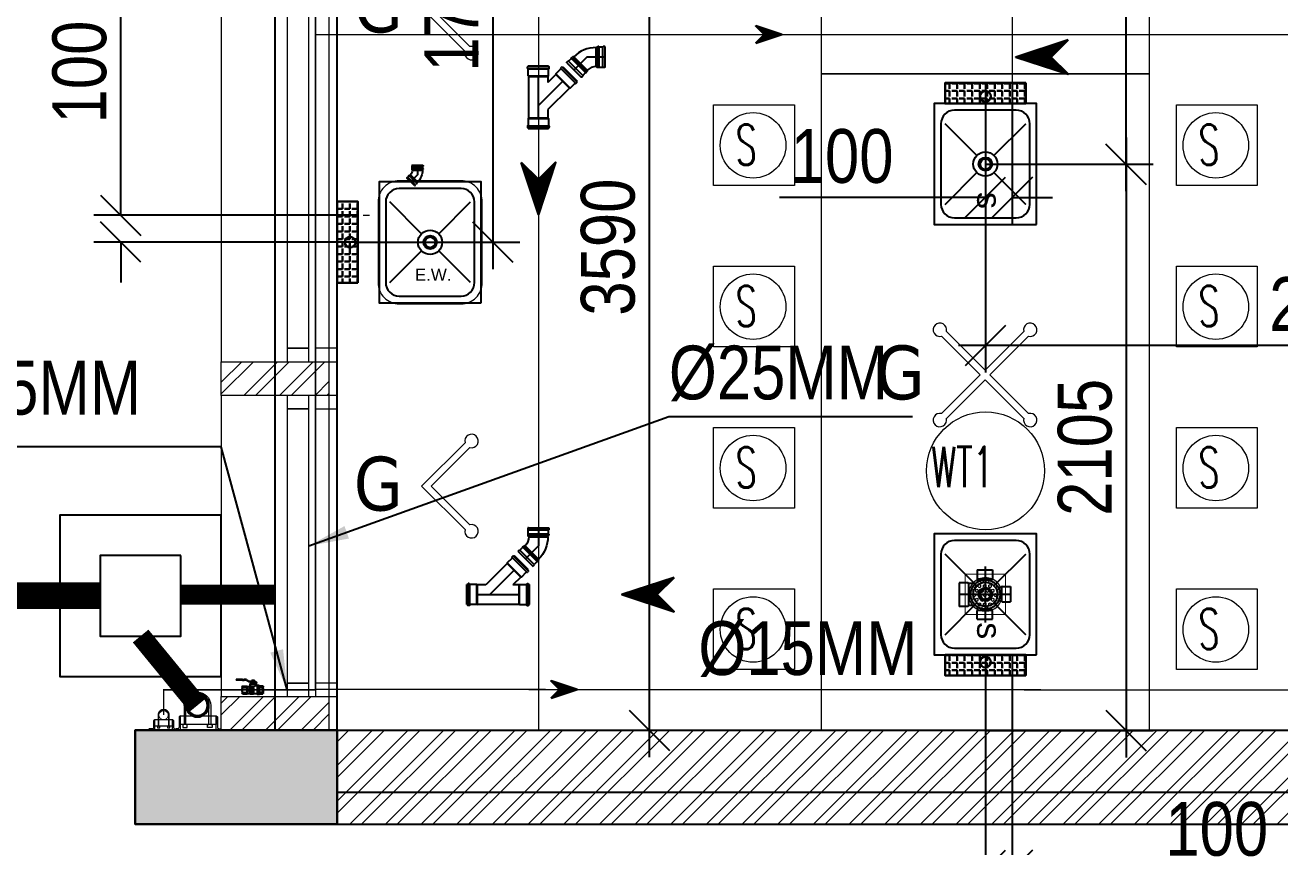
# Model space of a CAD drawing. Header units: inches. Extents: x 5899882 to 5988838, y -468923 to -96891.
# Drawn here: x 5957669 to 5962334, y -147274 to -144218 of the extents above; entities that cross this region are included whole.
import ezdxf

# ---------------------------------------------------------------- set-up
doc = ezdxf.new("R2010")
doc.units = ezdxf.units.IN
doc.header["$MEASUREMENT"] = 0
doc.linetypes.add('1', pattern=[0])
doc.layers.get('Defpoints').update_dxf_attribs({"color": 8})
for name, color, linetype in [('0- SLC ARCH LAYOUT', 7, 'Continuous'), ('0- SLC DIMENSION', 7, 'Continuous'), ('0-SLC RCC GR. FLOOR', 7, 'Continuous'), ('0-SLC- Waste water down take', 6, 'Continuous'), ('0-SLC-100 MM Soil Ex.hor.line', 190, 'Continuous'), ('0-SLC-100mm Soil Pipe', 190, 'Continuous'), ('0-SLC-40 MM Waste water pipe', 3, 'Continuous'), ('0-SLC-75MM EX. WASTE PIPE', 6, 'Continuous'), ('0-SLC-75MM WASTE PIPE', 6, 'Continuous'), ('0-SLC-DOMESTIC LINE', 5, 'DOMESTIC_LINE'), ('0-SLC-Gully trap chamber', 4, 'Continuous'), ('0-SLC-Multi nahani trap', 6, 'Continuous'), ('0-SLC-Toilet fixture', 5, 'Continuous'), ('A-WALL-PATT', 252, 'Continuous'), ('Beam1', 30, 'Continuous'), ('colaum1', 42, 'Continuous'), ('P-TEXT', 7, 'Continuous')]:
    doc.layers.add(name, color=color, linetype=linetype)
for name, color, linetype, lineweight in [('0-SLC-100 mm Multi nahani trap jali', 253, 'Continuous', 13), ('0-SLC-CLAMPS', 7, 'Continuous', 9), ('0-SLC-P-Angle', 6, 'Continuous', 0), ('ARCL-HATCH-B', 8, 'Continuous', 5), ('ARLC-COL', 8, 'Continuous', 30), ('ARLC-DIM0', 8, 'Continuous', 5), ('ARLC-DOOR-W', 8, 'Continuous', 5), ('ARLC-ELE0', 8, 'Continuous', 9), ('ARLC-FUR (NOMN)', 8, 'Continuous', 9), ('ARLC-FURN', 8, 'Continuous', 9), ('ARLC-GAS BURNER', 8, 'Continuous', 5), ('ARLC-HATCH-C', 8, 'Continuous', 5), ('ARLC-SINK', 8, 'Continuous', 9), ('ARLC-WALL', 8, 'Continuous', 15), ('P-Ball valve', 7, 'Continuous', 0)]:
    doc.layers.add(name, color=color, linetype=linetype, lineweight=lineweight)
doc.styles.add('ARIAL', font='tahoma.ttf')
doc.styles.add('RS', font='simplex8.shx', dxfattribs={"width": 0.6, "height": 150})
doc.styles.get("Standard").update_dxf_attribs({"font": 'arial.ttf'})
doc.styles.add('swis cn bt', font='swissc.ttf')
doc.linetypes.add('DOMESTIC_LINE', pattern='A,0.5,-0.2,["DWS",ARIAL,S=0.1,R=0,X=-0.1,Y=-0.05],-0.25', length=0.95)
doc.dimstyles.new('SLC', dxfattribs={"dimtxt": 200, "dimasz": 150, "dimexe": 100, "dimexo": 0, "dimgap": 50, "dimtad": 1, "dimdec": 0, "dimrnd": 5, "dimzin": 1, "dimdsep": 46, "dimtxsty": 'swis cn bt', "dimblk": 'OBLIQUE', "dimcen": 60, "dimdle": 100, "dimclrd": 256, "dimclre": 256, "dimclrt": 256, "dimazin": 0, "dimtfac": 1, "dimtdec": 0, "dimtofl": 0, "dimtmove": 0, "dimatfit": 3, "dimfxl": 0.18, "dimtolj": 1, "dimtzin": 0, "dimarcsym": 0})
pattern_1 = [(45, (-5944591.39, 107027.8), (-66.2912607, 66.2912607), []), (45, (-5944547.2, 107027.8), (-66.2912607, 66.2912607), [])]

# ---------------------------------------------------------------- blocks, each defined once
blk = doc.blocks.new('A$C3F525F3E')
at = {"layer": 'colaum1', "ltscale": 0.1}
h = blk.add_hatch(color=256, dxfattribs=at)
h.paths.add_polyline_path([(34045, -40175), (34795, -40175), (34795, -39825), (34245, -39825), (34045, -39825)])
h.paths.add_polyline_path([(11933.1, -19024), (11933.1, -19406.9), (12977.2, -19406.9), (12977.2, -19024)], flags=24)
h.paths.add_polyline_path([(11921.5, -32842.1), (11921.5, -33225), (12993.4, -33225), (12993.4, -32842.1)], flags=24)
h.paths.add_polyline_path([(11921.5, -39616.9), (11921.5, -40000), (12991.7, -40000), (12991.7, -39616.9)], flags=24)
blk.add_hatch(color=256, dxfattribs=at).paths.add_polyline_path([(12895, -39825), (12895, -40175), (13645, -40175), (13645, -39825), (13445, -39825)])
at = {"layer": 'Beam1'}
for p, q in [((13415, -39825), (13415, -33675)), ((13645, -39825), (13645, -33675)), ((13645, -40175), (21045, -40175))]:
    blk.add_line(p, q, dxfattribs=at)
at = {"layer": 'Beam1', "ltscale": 0.1}
for p, q in [((13645, -39825), (21045, -39825)), ((13645, -40055), (21045, -40055))]:
    blk.add_line(p, q, dxfattribs=at)
at = {"layer": 'colaum1'}
blk.add_lwpolyline([(13645, -39825), (12895, -39825), (12895, -40175), (13645, -40175)], close=True, dxfattribs=at)
blk = doc.blocks.new('an80')
for points in [[(-46, 0), (-46, 66.3), (-51, 66.3), (-51, 76.3), (-35, 76.3), (-35, 66.3), (-40, 66.3), (-40, 0)], [(46, 0), (46, 66.3), (51, 66.3), (51, 76.3), (35, 76.3), (35, 66.3), (40, 66.3), (40, 0)]]:
    blk.add_lwpolyline(points)
for radius in [46, 40]:
    blk.add_arc((0, 0), radius, 180, 360)
blk = doc.blocks.new('80mm')
at = {"layer": '0-SLC- Waste water down take', "const_width": 5}
blk.add_lwpolyline([(-37.5, 0, 1), (37.5, 0, 1)], format="xyb", close=True, dxfattribs=at)
at = {"layer": '0-SLC- Waste water down take'}
for radius in [40, 35]:
    blk.add_circle((0, 0), radius, dxfattribs=at)
blk = doc.blocks.new('DSF')
at = {"layer": '0-SLC-CLAMPS'}
for points in [[(1498.4503, 220.3213), (1498.4469, 220.3213, -0.414214), (1498.4416, 220.3267), (1498.4416, 220.3267), (1498.4611, 220.3267), (1498.4611, 220.2737, -0.414214), (1498.4557, 220.2791), (1498.4557, 220.3159, 0.414214)], [(1498.6042, 220.3213), (1498.6076, 220.3213, 0.414214), (1498.613, 220.3267), (1498.613, 220.3267), (1498.5935, 220.3267), (1498.5935, 220.2737, 0.414214), (1498.5988, 220.2791), (1498.5988, 220.3159, -0.414214)]]:
    blk.add_lwpolyline(points, format="xyb", close=True, dxfattribs=at)
blk.add_lwpolyline([(1498.5935, 220.3055), (1498.4611, 220.3055), (1498.4611, 220.2737), (1498.5935, 220.2737)], close=True, dxfattribs=at)
at = {"layer": '0-SLC- Waste water down take', "lineweight": 0, "ltscale": 12, "xscale": 0.0010714285714286, "yscale": 0.0010714285714286, "zscale": 0.0010714285714286}
blk.add_blockref('80mm', (1498.5241, 220.2345), dxfattribs=at)
at = {"layer": '0-SLC-CLAMPS', "xscale": 0.0010714285714286, "yscale": 0.0010714285714286, "zscale": 0.0010714285714286}
blk.add_blockref('an80', (1498.5241, 220.2345), dxfattribs=at)
blk = doc.blocks.new('Hex Nut - 10 mm side')
at = {"color": 0, "linetype": 'Continuous'}
for p, q in [((-7, -6.8), (-7, 6.8)), ((-0.7, 9.1), (-6.4, 9.1)), ((-0.7, 4.5), (-6.4, 4.5)), ((0, -6.8), (0, 6.8)), ((-0.7, -4.5), (-6.4, -4.5)), ((-0.7, -9.1), (-6.4, -9.1))]:
    blk.add_line(p, q, dxfattribs=at)
for centre, radius, start, end in [((-2.8, 6.8), 4.19, 147.13278, 212.86722), ((8.7, 0), 15.7, 163.22135, 196.77865), ((-4.2, 6.8), 4.19, 327.13278, 32.86722), ((-15.7, 0), 15.7, 343.22135, 16.77865), ((-2.8, -6.8), 4.19, 147.13278, 212.86722), ((-4.2, -6.8), 4.19, 327.13278, 32.86722)]:
    blk.add_arc(centre, radius, start, end, dxfattribs=at)
blk = doc.blocks.new('balval')
at = {"layer": 'P-TEXT', "color": 7}
for p, q in [((-206, 141), (-218, 122)), ((-218, -125), (-218, 122)), ((-207, -90), (-207, 86)), ((-75, 86), (-207, 86)), ((-74, 141), (-206, 141)), ((0, 145), (64, 144)), ((31, 164), (31, 262)), ((31, 164), (47, 164)), ((47, 164), (47, 246)), ((67, 298), (222, 297)), ((83, 281), (226, 281)), ((136, -17), (186, 44)), ((186, 44), (260, -17)), ((261, 143), (286, 120)), ((286, 120), (285, -127)), ((357, 120), (286, 120)), ((294, 302), (376, 365)), ((299, 286), (380, 348)), ((356, -127), (357, 120)), ((368, 139), (357, 120)), ((367, -91), (368, 85)), ((536, 139), (368, 139)), ((535, 84), (368, 85)), ((394, 369), (479, 369)), ((398, 353), (479, 353)), ((533, 381), (479, 369)), ((533, 349), (479, 353)), ((533, 381), (760, 380)), ((533, 349), (762, 348)), ((535, -92), (535, 84)), ((536, 139), (547, 120)), ((547, 120), (546, -128)), ((760, 380), (762, 348)), ((-218, -2), (-229, -2)), ((-207, -145), (-218, -125)), ((-75, -90), (-207, -90)), ((-75, -145), (-207, -145)), ((0, -149), (258, -150)), ((186, -77), (136, -17)), ((260, -17), (186, -77)), ((259, -150), (285, -127)), ((356, -127), (285, -127)), ((367, -146), (356, -127)), ((535, -92), (367, -91)), ((535, -147), (367, -146)), ((535, -147), (546, -128))]:
    blk.add_line(p, q, dxfattribs=at)
for points in [[(-74, 163), (-39, 163), (-40, -162), (-75, -162)], [(-39, 163), (0, 163), (0, -163), (-40, -162)], [(85, 217), (215, 216), (215, 237), (85, 238)], [(266, -83), (129, -83), (130, 50), (266, 49)], [(260, -77), (135, -77), (136, 44), (260, 43)], [(260, -145), (135, -144), (135, -89), (260, -89)]]:
    blk.add_lwpolyline(points, close=True, dxfattribs=at)
for points in [[(259, 144), (260, 216), (64, 217), (64, 144)], [(136, 118), (136, 88), (260, 87), (261, 143), (258, 143)]]:
    blk.add_lwpolyline(points, dxfattribs=at)
for centre, radius, start, end in [((-181, 112), 36.2, 145.9055, 225.8084), ((-125, 42), 93.2, 151.6198, 208.0418), ((67, 262), 35.7, 89.8308, 179.8308), ((83, 246), 35.7, 89.8308, 179.8308), ((162, 312), 195, 239.6656, 299.5446), ((224, 832), 535, 269.7676, 277.5637), ((228, 816), 535, 269.7676, 277.5637), ((259, 142), 1.79, 48.4012, 123.4962), ((450, 40), 93.2, 151.6198, 208.0418), ((393, 111), 36.2, 145.9055, 225.8084), ((394, 334), 35.7, 89.8308, 120.0919), ((398, 317), 35.7, 89.8308, 120.0919), ((510, 110), 36.2, 313.8532, 33.7561), ((453, 40), 93.2, 331.6198, 28.0418), ((-125, -46), 93.2, 151.6198, 208.0418), ((-182, -116), 36.2, 133.8532, 213.7561), ((258, -148), 1.79, 269.8308, 311.2603), ((449, -48), 93.2, 151.6198, 208.0418), ((392, -118), 36.2, 133.8532, 213.7561), ((453, -48), 93.2, 331.6198, 28.0418), ((510, -118), 36.2, 325.9055, 45.8084)]:
    blk.add_arc(centre, radius, start, end, dxfattribs=at)
at = {"layer": 'P-TEXT', "color": 7, "xscale": 6.18499828221724, "yscale": 6.18499828221724, "zscale": 6.18499828221724, "rotation": 269.8307868527402}
for p in [(150, 298), (150, 238)]:
    blk.add_blockref('Hex Nut - 10 mm side', p, dxfattribs=at)
blk = doc.blocks.new('FGVRRGBV')
at = {"layer": 'ARLC-GAS BURNER'}
for points in [[(5956168.2, -143896.6), (5956312, -143752.8), (5956168.2, -143609)], [(5956329.7, -143735.1), (5956185.9, -143591.3)], [(5956329.7, -143735.1), (5956473.4, -143591.3)], [(5956491.1, -143896.6), (5956347.3, -143752.8), (5956491.1, -143609)], [(5956329.7, -143770.5), (5956185.9, -143914.3)], [(5956329.7, -143770.5), (5956473.4, -143914.3)]]:
    blk.add_lwpolyline(points, dxfattribs=at)
for centre, start, end in [((5956161.7, -143584.9), 345, 285), ((5956497.6, -143584.9), 255, 195), ((5956161.7, -143920.7), 75, 15), ((5956497.6, -143920.7), 165, 105)]:
    blk.add_arc(centre, 25, start, end, dxfattribs=at)
at = {"layer": 'ARLC-GAS BURNER', "insert": (5956014.2, -143745.3), "char_height": 200, "attachment_point": 5, "style": 'ARIAL'}
blk.add_mtext('\\A1;G', dxfattribs=at)
blk = doc.blocks.new('GAS')
at = {"layer": 'ARLC-GAS BURNER'}
for points in [[(5808683.2, -109247.1), (5808674.4, -109238.2), (5808835.9, -109076.8)], [(5808853.6, -109382), (5808709.8, -109238.2), (5808853.6, -109094.5)], [(5808683.2, -109229.4), (5808674.4, -109238.2), (5808835.9, -109399.7)]]:
    blk.add_lwpolyline(points, dxfattribs=at)
for centre, start, end in [((5808860, -109070.3), 255, 195), ((5808860, -109406.2), 165, 105)]:
    blk.add_arc(centre, 25, start, end, dxfattribs=at)
at = {"layer": 'ARLC-GAS BURNER', "insert": (5808513.5, -109230.7), "char_height": 200, "attachment_point": 5, "style": 'ARIAL'}
blk.add_mtext('\\A1;G', dxfattribs=at)
blk = doc.blocks.new('sink450')
at = {"layer": 'ARLC-SINK'}
for p, q in [((5952386.3, -145910.2), (5952504.4, -146028.4)), ((5952686.3, -145910.2), (5952568.1, -146028.4)), ((5952504.4, -146092), (5952386.3, -146210.2)), ((5952568.1, -146092), (5952686.3, -146210.2))]:
    blk.add_line(p, q, dxfattribs=at)
blk.add_lwpolyline([(5952311.3, -146250.2), (5952761.3, -146250.2), (5952761.3, -145870.2), (5952311.3, -145870.2)], close=True, dxfattribs=at)
blk.add_lwpolyline([(5952386.3, -146225.2), (5952686.3, -146225.2, 0.414214), (5952736.3, -146175.2), (5952736.3, -145945.2, 0.414214), (5952686.3, -145895.2), (5952386.3, -145895.2, 0.414214), (5952336.3, -145945.2), (5952336.3, -146175.2, 0.414214)], format="xyb", close=True, dxfattribs=at)
for radius in [45, 25]:
    blk.add_circle((5952536.3, -146060.2), radius, dxfattribs=at)
at = {"layer": 'ARLC-FURN', "insert": (5952068.9, -146037.5), "char_height": 0.2, "width": 58.389, "attachment_point": 1}
blk.add_mtext('s', dxfattribs=at)
at = {"layer": 'ARLC-SINK'}
blk.add_text('s', height=90, dxfattribs=at).set_placement((5952640.1, -146090.8))
blk = doc.blocks.new('EW-EYE WASH')
at = {"layer": 'ARLC-SINK'}
for points in [[(5956066, -145103.7), (5956066, -145403.7, 0.414214), (5956144.6, -145482.3), (5956374.6, -145482.3, 0.414214), (5956453.2, -145403.7), (5956453.2, -145103.7, 0.414214), (5956374.6, -145025), (5956144.6, -145025, 0.414214)], [(5956094.6, -145103.7), (5956094.6, -145403.7, 0.414214), (5956144.6, -145453.7), (5956374.6, -145453.7, 0.414214), (5956424.6, -145403.7), (5956424.6, -145103.7, 0.414214), (5956374.6, -145053.7), (5956144.6, -145053.7, 0.414214)]]:
    blk.add_lwpolyline(points, format="xyb", close=True, dxfattribs=at)
blk.add_circle((5956259.6, -145253.7), 25, dxfattribs=at)
blk.add_text('E.W.', height=45, dxfattribs=at).set_placement((5956202.9, -145396.6))
blk = doc.blocks.new('gr.floor')
at = {"layer": 'ARCL-HATCH-B'}
h = blk.add_hatch(dxfattribs=at)
h.set_pattern_fill('ANSI32', color=256, scale=250)
h.set_pattern_definition(pattern_1)
h.paths.add_polyline_path([(13615, -38455), (13215, -38455), (13215, -38580), (13615, -38580)])
h = blk.add_hatch(dxfattribs=at)
h.set_pattern_fill('ANSI32', color=256, scale=250)
h.set_pattern_definition(pattern_1)
h.paths.add_polyline_path([(13615, -39700), (13215, -39700), (13215, -39825), (13615, -39825)])
h = blk.add_hatch(dxfattribs=at)
h.set_pattern_fill('ANSI32', color=256, scale=250)
h.set_pattern_definition(pattern_1)
h.paths.add_polyline_path([(21045, -39825), (13645, -39825), (13645, -40175), (21045, -40175)])
at = {"layer": 'ARLC-HATCH-C', "ltscale": 0.1}
h = blk.add_hatch(color=256, dxfattribs=at)
h.paths.add_polyline_path([(34045, -40175), (34795, -40175), (34795, -39825), (34245, -39825), (34045, -39825)])
h.paths.add_polyline_path([(11933.1, -19024), (11933.1, -19406.9), (12977.2, -19406.9), (12977.2, -19024)], flags=24)
h.paths.add_polyline_path([(11921.5, -32842.1), (11921.5, -33225), (12993.4, -33225), (12993.4, -32842.1)], flags=24)
h.paths.add_polyline_path([(11921.5, -39616.9), (11921.5, -40000), (12991.7, -40000), (12991.7, -39616.9)], flags=24)
blk.add_hatch(color=256, dxfattribs=at).paths.add_polyline_path([(12895, -39825), (12895, -40175), (13645, -40175), (13645, -39825), (13445, -39825)])
at = {"layer": 'ARLC-COL'}
blk.add_lwpolyline([(13645, -39825), (12895, -39825), (12895, -40175), (13645, -40175)], close=True, dxfattribs=at)
at = {"layer": 'ARLC-DIM0'}
for points in [[(13565, -38405), (13565, -38455), (13645, -38455), (13645, -38405)], [(13565, -38580), (13565, -38630), (13645, -38630), (13645, -38580)], [(13565, -39650), (13565, -39700), (13645, -39700), (13645, -39650)]]:
    blk.add_lwpolyline(points, close=True, dxfattribs=at)
at = {"layer": 'ARLC-DOOR-W'}
for points in [[(13540, -35095), (13460, -35095), (13460, -38405), (13540, -38405)], [(13460, -38405), (13460, -38455), (13540, -38455), (13540, -38405)], [(13460, -38580), (13460, -38630), (13540, -38630), (13540, -38580)], [(13540, -38630), (13460, -38630), (13460, -39650), (13540, -39650)], [(13460, -39650), (13460, -39700), (13540, -39700), (13540, -39650)]]:
    blk.add_lwpolyline(points, close=True, dxfattribs=at)
at = {"layer": 'ARLC-ELE0'}
for p, q in [((13215, -35045), (13215, -38455)), ((13615, -35045), (13615, -38455)), ((13215, -38580), (13215, -39700)), ((13615, -38580), (13615, -39700))]:
    blk.add_line(p, q, dxfattribs=at)
at = {"layer": 'ARLC-FUR (NOMN)'}
for centre, radius in [((15191.5, -37650.4), 121.8), ((16911.5, -37650.4), 121.8), ((15191.5, -38250.4), 121.8), ((16911.5, -38250.4), 121.8), ((16055.5, -38860.7), 219.2), ((15191.5, -38850.4), 121.8), ((16911.5, -38850.4), 121.8), ((15191.5, -39450.4), 121.8), ((16911.5, -39450.4), 121.8)]:
    blk.add_circle(centre, radius, dxfattribs=at)
at = {"layer": 'ARLC-FURN'}
blk.add_line((14395, -39825), (14395, -33350), dxfattribs=at)
for points in [[(15445, -34945), (15445, -37385), (16665, -37385), (16665, -34945)], [(15445, -37385), (15445, -39825), (16665, -39825), (16665, -37385)], [(15345, -37800), (15045, -37800), (15045, -37500), (15345, -37500)], [(17065, -37800), (16765, -37800), (16765, -37500), (17065, -37500)], [(15345, -38400), (15045, -38400), (15045, -38100), (15345, -38100)], [(17065, -38400), (16765, -38400), (16765, -38100), (17065, -38100)], [(15345, -39000), (15045, -39000), (15045, -38700), (15345, -38700)], [(17065, -39000), (16765, -39000), (16765, -38700), (17065, -38700)], [(15345, -39600), (15045, -39600), (15045, -39300), (15345, -39300)], [(17065, -39600), (16765, -39600), (16765, -39300), (17065, -39300)]]:
    blk.add_lwpolyline(points, close=True, dxfattribs=at)
at = {"layer": 'ARLC-WALL', "ltscale": 0.005}
for p, q in [((13415, -38455), (13415, -35045)), ((13415, -39700), (13415, -38580))]:
    blk.add_line(p, q, dxfattribs=at)
at = {"layer": 'ARLC-WALL', "ltscale": 0.1}
for p, q in [((13645, -39825), (21045, -39825)), ((13645, -40175), (21045, -40175))]:
    blk.add_line(p, q, dxfattribs=at)
at = {"layer": 'ARLC-WALL'}
for points in [[(13215, -38455), (13615, -38455), (13615, -38580), (13215, -38580)], [(13215, -39700), (13615, -39700), (13615, -39825), (13215, -39825)]]:
    blk.add_lwpolyline(points, close=True, dxfattribs=at)
at = {"layer": 'ARLC-DOOR-W'}
for name, p in [('GAS', (-5794715, 72098.7)), ('EW-EYE WASH', (-5942268.5, 107242.7)), ('GAS', (-5794715, 70320.6))]:
    blk.add_blockref(name, p, dxfattribs=at)
at = {"layer": 'ARLC-FURN', "rotation": 270}
for p in [(162115.2, 5914816.3), (162115.2, 5913216.3)]:
    blk.add_blockref('sink450', p, dxfattribs=at)
at = {"layer": 'ARLC-GAS BURNER'}
blk.add_blockref('FGVRRGBV', (-5940275.9, 105248.8), dxfattribs=at)
at = {"layer": 'ARLC-FUR (NOMN)', "style": 'RS', "width": 0.6}
for s, p in [('S ', (15127.3, -37723.2)), ('S ', (16847.3, -37723.2)), ('S ', (15127.3, -38323.2)), ('S ', (16847.3, -38323.2)), ('S ', (15127.3, -38923.2)), ('WT1', (15854.1, -38921.2)), ('S ', (16847.3, -38923.2)), ('S ', (15127.3, -39523.2)), ('S ', (16847.3, -39523.2))]:
    blk.add_text(s, height=150, dxfattribs=at).set_placement(p)
blk = doc.blocks.new('sink22')
at = {"color": 0}
for p, q in [((-150, 150), (-31.8, 31.8)), ((-150, 150), (-31.8, 31.8)), ((31.8, 31.8), (150, 150)), ((31.8, 31.8), (150, 150)), ((-150, -150), (-31.8, -31.8)), ((-150, -150), (-31.8, -31.8)), ((31.8, -31.8), (150, -150)), ((31.8, -31.8), (150, -150))]:
    blk.add_line(p, q, dxfattribs=at)
blk.add_lwpolyline([(-225, -190), (225, -190), (225, 190), (-225, 190)], close=True, dxfattribs=at)
blk.add_lwpolyline([(-150, -165), (150, -165, 0.414214), (200, -115), (200, 115, 0.414214), (150, 165), (-150, 165, 0.414214), (-200, 115), (-200, -115, 0.414214)], format="xyb", close=True, dxfattribs=at)
for radius in [45, 45, 25, 25]:
    blk.add_circle((0, 0), radius, dxfattribs=at)
blk = doc.blocks.new('ARR')
h = blk.add_hatch()
h.set_pattern_fill('ANSI31', color=256)
h.paths.add_polyline_path([(-80, 80), (0, 0), (-80, -80), (162.3, 0)])
at = {"color": 7, "lineweight": 30}
blk.add_lwpolyline([(-80, -80), (0, 0), (-80, 80), (162.3, 0), (-80, -80)], dxfattribs=at)
blk = doc.blocks.new('A$C23A5667F')
at = {"color": 0}
for p, q in [((-192.7, 122), (-122, 192.7)), ((-190.9, 117.9), (-117.9, 190.9)), ((-119, 189.7), (-122, 192.7)), ((-110.8, 187.4), (-114.3, 190.9)), ((-183.9, 110.8), (-110.8, 183.9)), ((-157.3, 86.6), (-86.6, 157.3)), ((-153.8, 86.6), (-86.6, 153.8)), ((-86.9, 157.6), (-112, 182.7)), ((-86.6, 157), (-86.6, 153.8)), ((-86.6, 153.8), (19.7, 47.5)), ((-189.7, 119), (-192.7, 122)), ((-187.4, 110.8), (-190.9, 114.3)), ((-157.6, 86.9), (-182.7, 112)), ((-157, 86.6), (-153.8, 86.6)), ((-153.8, 86.6), (-114.7, 47.5)), ((-193.3, 50), (-197.5, 50)), ((-197.5, -50), (-197.5, 50)), ((-193.3, -51.7), (-193.3, 51.7)), ((-185.8, 54.2), (-190.8, 54.2)), ((-183.3, -51.7), (-183.3, 51.7)), ((-147.8, 50), (-183.3, 50)), ((-147.5, -50), (-147.5, 50)), ((-147.3, 49.8), (-145, 47.5)), ((-145, -47.5), (-145, 47.5)), ((63.4, 49.8), (61.2, 47.5)), ((61.2, -47.5), (61.2, 47.5)), ((63.7, -50), (63.7, 50)), ((64, 50), (99.5, 50)), ((99.5, -51.7), (99.5, 51.7)), ((102, 54.2), (107, 54.2)), ((109.5, -51.7), (109.5, 51.7)), ((109.5, 50), (113.7, 50)), ((113.7, -50), (113.7, 50)), ((-193.3, -50), (-197.5, -50)), ((-185.8, -54.2), (-190.8, -54.2)), ((-147.8, -50), (-183.3, -50)), ((-147.3, -49.8), (-145, -47.5)), ((63.4, -49.8), (61.2, -47.5)), ((64, -50), (99.5, -50)), ((102, -54.2), (107, -54.2)), ((109.5, -50), (113.7, -50))]:
    blk.add_line(p, q, dxfattribs=at)
at = {"color": 8}
for points in [[(-120.2, 120.2), (0, 0)], [(61.2, 0), (-145, 0)]]:
    blk.add_lwpolyline(points, dxfattribs=at)
at = {"color": 0}
for points in [[(-145, 47.5), (-114.7, 47.5)], [(19.7, 47.5), (61.2, 47.5)], [(61.2, -47.5), (-145, -47.5)]]:
    blk.add_lwpolyline(points, dxfattribs=at)
for centre, radius, start, end in [((-116.1, 189.2), 2.5, 45, 135), ((-112.6, 185.6), 2.5, 315, 45), ((-87.5, 157), 0.833, 0, 45), ((-189.2, 116.1), 2.5, 135, 225), ((-185.6, 112.6), 2.5, 225, 315), ((-157, 87.5), 0.833, 225, 270), ((-190.8, 51.7), 2.5, 90, 180), ((-185.8, 51.7), 2.5, 0, 90), ((-147.8, 49.2), 0.833, 45, 90), ((64, 49.2), 0.833, 90, 135), ((102, 51.7), 2.5, 90, 180), ((107, 51.7), 2.5, 0, 90), ((-190.8, -51.7), 2.5, 180, 270), ((-185.8, -51.7), 2.5, 270, 0), ((-147.8, -49.2), 0.833, 270, 315), ((64, -49.2), 0.833, 225, 270), ((102, -51.7), 2.5, 180, 270), ((107, -51.7), 2.5, 270, 0)]:
    blk.add_arc(centre, radius, start, end, dxfattribs=at)
blk = doc.blocks.new('1248')
at = {"color": 0}
for p, q in [((-21.4, 74.3), (-74.3, 21.4)), ((-15.6, 68.6), (-68.6, 15.6)), ((-57.9, 4.9), (-4.9, 57.9)), ((-1.5, 54.5), (-54.5, 1.5)), ((-52.1, -0.9), (1, 52.1)), ((-52.1, -0.9), (1, 52.1)), ((0.8, 49.3), (-49.3, -0.8)), ((-21.4, 74.3), (-19.5, 75)), ((-19.5, 75), (-15, 70.5)), ((-15.6, 68.6), (-15, 70.5)), ((-4.9, 57.9), (-15.6, 68.6)), ((-4.9, 57.9), (-3, 58.5)), ((-3, 58.5), (-0.9, 56.5)), ((-1.5, 54.5), (-0.9, 56.5)), ((1, 52.1), (-1.5, 54.5)), ((0.8, 49.3), (1, 52.1)), ((-74.3, 21.4), (-75, 19.5)), ((-75, 19.5), (-70.6, 15)), ((-68.6, 15.6), (-70.6, 15)), ((-57.9, 4.9), (-68.6, 15.6)), ((-57.9, 4.9), (-58.5, 3)), ((-58.5, 3), (-56.5, 0.9)), ((-54.5, 1.5), (-56.5, 0.9)), ((-52.1, -0.9), (-54.5, 1.5)), ((34.2, -35.4), (34.3, 35.4)), ((34.3, 35.4), (36.2, 37.5)), ((36.2, 37.5), (39.6, 37.5)), ((36.2, 37.5), (36.2, -37.5)), ((36.2, 37.5), (36.2, -37.5)), ((39.6, 37.5), (40.5, 39.3)), ((39.6, -37.5), (39.6, 37.5)), ((43.5, 39.3), (40.5, 39.3)), ((44.4, 37.5), (43.5, 39.3)), ((44.4, 37.5), (59.5, 37.5)), ((44.4, 37.5), (44.4, -37.5)), ((59.5, 37.5), (60.5, 39.3)), ((59.5, -37.5), (59.5, 37.5)), ((66.8, 39.3), (60.5, 39.3)), ((66.8, 39.3), (67.8, 37.5)), ((67.8, -37.5), (67.8, 37.5)), ((-49.3, -0.8), (-52.1, -0.9)), ((34.2, -35.4), (36.2, -37.5)), ((36.2, -37.5), (39.6, -37.5)), ((39.6, -37.5), (40.5, -39.3)), ((43.5, -39.3), (40.5, -39.3)), ((44.4, -37.5), (43.5, -39.3)), ((44.4, -37.5), (59.5, -37.5)), ((59.5, -37.5), (60.5, -39.3)), ((66.8, -39.3), (60.5, -39.3)), ((67.8, -37.5), (66.8, -39.3))]:
    blk.add_line(p, q, dxfattribs=at)
at = {"color": 8}
blk.add_lwpolyline([(-47.9, 47.9), (0, 0), (67.8, 0)], dxfattribs=at)
at = {"color": 0}
for major_axis, start_param, end_param in [((0, 47.3), 2.356166, 3.141564), ((0, 118.1), 2.356191, 3.14159)]:
    blk.add_ellipse((34.3, 82.7), major_axis=major_axis, ratio=1, start_param=start_param, end_param=end_param, dxfattribs=at)
blk = doc.blocks.new('FD COVER')
at = {"layer": '0-SLC-100 mm Multi nahani trap jali'}
h = blk.add_hatch(color=1, dxfattribs=at)
h.paths.add_polyline_path([(52.4, 0, 1), (-52.4, 0, 1)])
h.paths.add_polyline_path([(-49.7, 0, -1), (49.7, 0, -1)], flags=16)
h = blk.add_hatch(dxfattribs=at)
h.set_pattern_fill('HEX', color=1, scale=45.193777, style=0)
h.set_pattern_definition([(0, (-4759.384, 4380.386), (0, 9.78474), [5.649222, -11.298444]), (120, (-4759.384, 4380.386), (-8.473833, -4.89237), [5.649222, -11.298444]), (60, (-4753.735, 4380.386), (-8.473833, 4.89237), [5.649222, -11.298444])])
h.paths.add_polyline_path([(-49.7, 0, 1), (49.7, 0, 1)])
at = {"layer": '0-SLC-100 mm Multi nahani trap jali', "color": 1, "ltscale": 3}
for p, q in [((-75, 75), (-44.2, 44.2)), ((75, 75), (44.2, 44.2)), ((-44.2, -44.2), (-75, -75)), ((44.2, -44.2), (75, -75))]:
    blk.add_line(p, q, dxfattribs=at)
at = {"layer": '0-SLC-100 mm Multi nahani trap jali', "color": 1, "ltscale": 3, "const_width": 3.75}
blk.add_lwpolyline([(-75, -75), (75, -75), (75, 75), (-75, 75)], close=True, dxfattribs=at)
at = {"layer": '0-SLC-100 mm Multi nahani trap jali', "color": 1, "ltscale": 3}
blk.add_circle((0, 0), 62.5, dxfattribs=at)
blk = doc.blocks.new('A$C52224D05')
at = {"layer": '0-SLC-Multi nahani trap', "linetype": 'Continuous'}
h = blk.add_hatch(color=256, dxfattribs=at)
h.paths.add_polyline_path([(58.1, 0, 1), (-57.9, 0, 1)])
h.paths.add_polyline_path([(-54.9, 0, -1), (55.1, 0, -1)], flags=16)
for p, q in [((0, 103.7), (0, -103.7)), ((-25.9, 91.4), (-25.9, 77.8)), ((31.1, 91.4), (-25.9, 91.4)), ((-25.9, 77.8), (-25.9, 60.2)), ((28.7, 57.9), (-23.6, 57.9)), ((-22.4, 57.9), (-22.4, 50.2)), ((27.6, 57.9), (27.6, 47.6)), ((31.1, 91.4), (31.1, 77.8)), ((31.1, 77.8), (31.1, 60.2)), ((-96.3, 0), (95.2, 0)), ((-78.2, 26.7), (-93.7, 26.7)), ((-93.7, -30.2), (-93.7, 26.7)), ((-62.6, 26.7), (-78.2, 26.7)), ((-60.3, -27.9), (-60.3, 24.4)), ((-60.3, 23.3), (-50.5, 23.3)), ((41.1, 41), (63, 41)), ((63, -41.5), (63, 41.5)), ((65.5, 44), (74, 44)), ((74, 44), (97.8, 44)), ((97.8, -44), (97.8, 44)), ((-78.2, -30.2), (-93.7, -30.2)), ((-62.6, -30.2), (-77.7, -30.2)), ((-60.3, -26.7), (-50.5, -26.7)), ((41.1, -41), (63, -41)), ((65.5, -44), (74, -44)), ((74, -44), (97.8, -44)), ((-25.9, -77.8), (-25.9, -60.2)), ((-25.9, -91.4), (-25.9, -77.8)), ((31.1, -91.4), (-25.9, -91.4)), ((28.7, -57.9), (-23.6, -57.9)), ((-22.4, -57.9), (-22.4, -50.2)), ((27.6, -57.9), (27.6, -47.6)), ((31.1, -77.8), (31.1, -60.2)), ((31.1, -91.4), (31.1, -77.8))]:
    blk.add_line(p, q, dxfattribs=at)
blk.add_circle((0.1, 0), 55, dxfattribs=at)
for centre, radius, start, end in [((-23.6, 60.2), 2.33, 180, 270), ((28.7, 60.2), 2.33, 270, 0), ((-62.6, 24.4), 2.33, 0, 90), ((65.5, 41.5), 2.5, 90, 180), ((-62.6, -27.9), 2.33, 270, 0), ((65.5, -41.5), 2.5, 180, 270), ((-23.6, -60.2), 2.33, 90, 180), ((28.7, -60.2), 2.33, 0, 90)]:
    blk.add_arc(centre, radius, start, end, dxfattribs=at)
blk = doc.blocks.new('_OBLIQUE')
at = {"color": 0, "linetype": 'ByBlock'}
blk.add_line((-0.5, -0.5), (0.5, 0.5), dxfattribs=at)
blk = doc.blocks.new('*D478')
at = {"layer": '0- SLC DIMENSION', "lineweight": -2, "transparency": 16777216}
for p, q in [((5961238.9, -144739.2), (5961238.9, -145509.3)), ((5963858.9, -144739.2), (5963858.9, -145509.3)), ((5963958.9, -145409.3), (5961138.9, -145409.3))]:
    blk.add_line(p, q, dxfattribs=at)
at = {"layer": 'Defpoints', "color": 0, "transparency": 16777216}
for p in [(5961238.9, -144739.2), (5963858.9, -144739.2), (5961238.9, -145409.3)]:
    blk.add_point(p, dxfattribs=at)
at = {"layer": '0- SLC DIMENSION', "lineweight": -2, "transparency": 16777216, "xscale": 150, "yscale": 150, "zscale": 150, "rotation": 180}
blk.add_blockref('_OBLIQUE', (5961238.9, -145409.3), dxfattribs=at)
at = {"layer": '0- SLC DIMENSION', "lineweight": -2, "transparency": 16777216, "xscale": 150, "yscale": 150, "zscale": 150}
blk.add_blockref('_OBLIQUE', (5963858.9, -145409.3), dxfattribs=at)
at = {"layer": '0- SLC DIMENSION', "transparency": 16777216, "insert": (5962548.9, -145256.5), "char_height": 200, "attachment_point": 5, "style": 'swis cn bt'}
blk.add_mtext('\\A1;2620', dxfattribs=at)
blk = doc.blocks.new('*D479')
at = {"layer": '0- SLC DIMENSION', "lineweight": -2, "transparency": 16777216}
for p, q in [((5961762, -144635.1), (5961762, -146940.7)), ((5961239.4, -144735.1), (5961862, -144735.1)), ((5961239.4, -146840.7), (5961862, -146840.7))]:
    blk.add_line(p, q, dxfattribs=at)
at = {"layer": 'Defpoints', "color": 0, "transparency": 16777216}
for p in [(5961239.4, -144735.1), (5961239.4, -146840.7), (5961762, -146840.7)]:
    blk.add_point(p, dxfattribs=at)
at = {"layer": '0- SLC DIMENSION', "lineweight": -2, "transparency": 16777216, "xscale": 150, "yscale": 150, "zscale": 150}
for p, rotation in [((5961762, -144735.1), 90), ((5961762, -146840.7), 270)]:
    blk.add_blockref('_OBLIQUE', p, dxfattribs=dict(at, rotation=rotation))
at = {"layer": '0- SLC DIMENSION', "transparency": 16777216, "insert": (5961609.3, -145787.9), "char_height": 200, "attachment_point": 5, "rotation": 90, "style": 'swis cn bt'}
blk.add_mtext('\\A1;2105', dxfattribs=at)
blk = doc.blocks.new('*D480')
at = {"layer": '0- SLC DIMENSION', "lineweight": -2, "transparency": 16777216}
for p, q in [((5961761.9, -143895.7), (5961761.9, -143267.5)), ((5961240, -143895.7), (5961861.9, -143895.7)), ((5961761.9, -144835.1), (5961761.9, -143895.7)), ((5961240, -144735.1), (5961861.9, -144735.1))]:
    blk.add_line(p, q, dxfattribs=at)
at = {"layer": 'Defpoints', "color": 0, "transparency": 16777216}
for p in [(5961240, -143895.7), (5961761.9, -143895.7), (5961240, -144735.1)]:
    blk.add_point(p, dxfattribs=at)
at = {"layer": '0- SLC DIMENSION', "lineweight": -2, "transparency": 16777216, "xscale": 150, "yscale": 150, "zscale": 150}
for p, rotation in [((5961761.9, -143895.7), 90), ((5961761.9, -144735.1), 270)]:
    blk.add_blockref('_OBLIQUE', p, dxfattribs=dict(at, rotation=rotation))
at = {"layer": '0- SLC DIMENSION', "transparency": 16777216, "insert": (5961609.2, -143504), "char_height": 200, "attachment_point": 5, "rotation": 90, "style": 'swis cn bt'}
blk.add_mtext('\\A1;840', dxfattribs=at)
blk = doc.blocks.new('*D482')
at = {"layer": '0- SLC DIMENSION', "lineweight": -2, "transparency": 16777216}
for p, q in [((5959989.5, -143147.3), (5959989.5, -146939.5)), ((5959128.8, -143247.3), (5960089.5, -143247.3)), ((5959128.8, -146839.5), (5960089.5, -146839.5))]:
    blk.add_line(p, q, dxfattribs=at)
at = {"layer": 'Defpoints', "color": 0, "transparency": 16777216}
for p in [(5959128.8, -143247.3), (5959128.8, -146839.5), (5959989.5, -146839.5)]:
    blk.add_point(p, dxfattribs=at)
at = {"layer": '0- SLC DIMENSION', "lineweight": -2, "transparency": 16777216, "xscale": 150, "yscale": 150, "zscale": 150}
for p, rotation in [((5959989.5, -143247.3), 90), ((5959989.5, -146839.5), 270)]:
    blk.add_blockref('_OBLIQUE', p, dxfattribs=dict(at, rotation=rotation))
at = {"layer": '0- SLC DIMENSION', "transparency": 16777216, "insert": (5959836.8, -145043.4), "char_height": 200, "attachment_point": 5, "rotation": 90, "style": 'swis cn bt'}
blk.add_mtext('\\A1;3590', dxfattribs=at)
blk = doc.blocks.new('A$C53221778')
at = {"layer": '0-SLC-Gully trap chamber'}
for points in [[(-0.3, 0.3), (0.3, 0.3), (0.3, -0.3), (-0.3, -0.3)], [(-0.15, 0.15), (0.15, 0.15), (0.15, -0.15), (-0.15, -0.15)]]:
    blk.add_lwpolyline(points, close=True, dxfattribs=at)
blk = doc.blocks.new('*D534')
at = {"layer": '0- SLC DIMENSION', "lineweight": -2, "transparency": 16777216}
for p, q in [((5959408, -143147.3), (5959408, -145124.7)), ((5958906.3, -143247.3), (5959508, -143247.3)), ((5958906.3, -145024.7), (5959508, -145024.7))]:
    blk.add_line(p, q, dxfattribs=at)
at = {"layer": 'Defpoints', "color": 0, "transparency": 16777216}
for p in [(5958906.3, -143247.3), (5958906.3, -145024.7), (5959408, -145024.7)]:
    blk.add_point(p, dxfattribs=at)
at = {"layer": '0- SLC DIMENSION', "lineweight": -2, "transparency": 16777216, "xscale": 150, "yscale": 150, "zscale": 150}
for p, rotation in [((5959408, -143247.3), 90), ((5959408, -145024.7), 270)]:
    blk.add_blockref('_OBLIQUE', p, dxfattribs=dict(at, rotation=rotation))
at = {"layer": '0- SLC DIMENSION', "transparency": 16777216, "insert": (5959255.4, -144136), "char_height": 200, "attachment_point": 5, "rotation": 90, "style": 'swis cn bt'}
blk.add_mtext('\\A1;1775', dxfattribs=at)
blk = doc.blocks.new('*D610')
at = {"layer": '0- SLC DIMENSION', "lineweight": -2, "transparency": 16777216}
for p, q in [((5958025, -144925), (5958025, -144159.8)), ((5958907.3, -144925), (5957925, -144925)), ((5958907.3, -145024.8), (5957925, -145024.8)), ((5958025, -145024.8), (5958025, -145174.8))]:
    blk.add_line(p, q, dxfattribs=at)
at = {"layer": 'Defpoints', "color": 0, "transparency": 16777216}
for p in [(5958907.3, -144925), (5958025, -145024.8), (5958907.3, -145024.8)]:
    blk.add_point(p, dxfattribs=at)
at = {"layer": '0- SLC DIMENSION', "lineweight": -2, "transparency": 16777216, "xscale": 150, "yscale": 150, "zscale": 150}
for p, rotation in [((5958025, -144925), 270), ((5958025, -145024.8), 90)]:
    blk.add_blockref('_OBLIQUE', p, dxfattribs=dict(at, rotation=rotation))
at = {"layer": '0- SLC DIMENSION', "transparency": 16777216, "insert": (5957872.3, -144392.4), "char_height": 200, "attachment_point": 5, "rotation": 90, "style": 'swis cn bt'}
blk.add_mtext('\\A1;100', dxfattribs=at)
blk = doc.blocks.new('*D611')
at = {"layer": '0- SLC DIMENSION', "lineweight": -2, "transparency": 16777216}
for p, q in [((5961238.9, -146559.5), (5961238.9, -147460.5)), ((5961338.9, -146560.1), (5961338.9, -147460.5)), ((5961238.9, -147360.5), (5961088.9, -147360.5)), ((5961338.9, -147360.5), (5962331.5, -147360.5))]:
    blk.add_line(p, q, dxfattribs=at)
at = {"layer": 'Defpoints', "color": 0, "transparency": 16777216}
for p in [(5961238.9, -146559.5), (5961338.9, -146560.1), (5961238.9, -147360.5)]:
    blk.add_point(p, dxfattribs=at)
at = {"layer": '0- SLC DIMENSION', "lineweight": -2, "transparency": 16777216, "xscale": 150, "yscale": 150, "zscale": 150}
blk.add_blockref('_OBLIQUE', (5961238.9, -147360.5), dxfattribs=at)
at = {"layer": '0- SLC DIMENSION', "lineweight": -2, "transparency": 16777216, "xscale": 150, "yscale": 150, "zscale": 150, "rotation": 180}
blk.add_blockref('_OBLIQUE', (5961338.9, -147360.5), dxfattribs=at)
at = {"layer": '0- SLC DIMENSION', "transparency": 16777216, "insert": (5962098.9, -147207.8), "char_height": 200, "attachment_point": 5, "style": 'swis cn bt'}
blk.add_mtext('\\A1;100', dxfattribs=at)
blk = doc.blocks.new('*D616')
at = {"layer": '0- SLC DIMENSION', "lineweight": -2, "transparency": 16777216}
for p, q in [((5961238.9, -144433.5), (5961238.9, -144958.5)), ((5961338.9, -144432.8), (5961338.9, -144958.5)), ((5961238.9, -144858.5), (5960473.7, -144858.5)), ((5961338.9, -144858.5), (5961488.9, -144858.5))]:
    blk.add_line(p, q, dxfattribs=at)
at = {"layer": 'Defpoints', "color": 0, "transparency": 16777216}
for p in [(5961238.9, -144433.5), (5961338.9, -144432.8), (5961238.9, -144858.5)]:
    blk.add_point(p, dxfattribs=at)
at = {"layer": '0- SLC DIMENSION', "lineweight": -2, "transparency": 16777216, "xscale": 150, "yscale": 150, "zscale": 150}
blk.add_blockref('_OBLIQUE', (5961238.9, -144858.5), dxfattribs=at)
at = {"layer": '0- SLC DIMENSION', "lineweight": -2, "transparency": 16777216, "xscale": 150, "yscale": 150, "zscale": 150, "rotation": 180}
blk.add_blockref('_OBLIQUE', (5961338.9, -144858.5), dxfattribs=at)
at = {"layer": '0- SLC DIMENSION', "transparency": 16777216, "insert": (5960706.3, -144705.8), "char_height": 200, "attachment_point": 5, "style": 'swis cn bt'}
blk.add_mtext('\\A1;100', dxfattribs=at)

msp = doc.modelspace()

# ---------------------------------------------------------------- block references
at = {"layer": '0- SLC ARCH LAYOUT'}
msp.add_blockref('gr.floor', (5945183.9, -107014.5), dxfattribs=at)

# ---------------------------------------------------------------- next in the draw order: hatches: boundary and pattern name
at = {"layer": 'A-WALL-PATT', "lineweight": 30}
h = msp.add_hatch(dxfattribs=at)
h.set_pattern_fill('ANGLE', color=8, scale=4, angle=-180)
h.set_pattern_definition([(180, (5993320.773, -154129.59), (-2e-14, -27.94), [20.32, -7.62]), (270, (5993320.773, -154129.59), (27.94, -2e-14), [20.32, -7.62])])
h.paths.add_polyline_path([(5961388.8, -144432.8), (5961088.8, -144432.9), (5961088.9, -144509.5), (5961388.9, -144509.4)])
h = msp.add_hatch(dxfattribs=at)
h.set_pattern_fill('ANGLE', color=8, scale=4, angle=-270)
h.set_pattern_definition([(90, (5949209.537, -177032.485), (-27.94, 2e-14), [20.32, -7.62]), (180, (5949209.537, -177032.485), (-2e-14, -27.94), [20.32, -7.62])])
h.paths.add_polyline_path([(5958906.3, -145175.6), (5958906.3, -144873.9), (5958829.6, -144873.9), (5958829.7, -145175.6)])
h = msp.add_hatch(dxfattribs=at)
h.set_pattern_fill('ANGLE', color=8, scale=4, angle=-180)
h.set_pattern_definition([(180, (5993320.773, -156256.243), (-2e-14, -27.94), [20.32, -7.62]), (270, (5993320.773, -156256.243), (27.94, -2e-14), [20.32, -7.62])])
h.paths.add_polyline_path([(5961388.8, -146559.5), (5961088.8, -146559.5), (5961088.9, -146636.1), (5961388.9, -146636.1)])

# ---------------------------------------------------------------- next in the draw order: linework, layer by layer
at = {"layer": '0-SLC-100 MM Soil Ex.hor.line', "const_width": 100}
msp.add_lwpolyline([(5957948.9, -146339.5), (5957123.9, -146339.5)], dxfattribs=at)
at = {"layer": '0-SLC-40 MM Waste water pipe', "lineweight": 30}
for centre in [(5961238.9, -144482.6), (5961238.9, -144735.1), (5958877.4, -145025), (5959175, -145025.4), (5961238.9, -146333.8), (5961238.9, -146586.4)]:
    msp.add_circle(centre, 20, dxfattribs=at)
at = {"layer": '0-SLC-75MM EX. WASTE PIPE', "const_width": 75}
for points in [[(5958598.9, -146335.4), (5958248.9, -146335.4)], [(5958310, -146747.3), (5958098.9, -146489.5)]]:
    msp.add_lwpolyline(points, dxfattribs=at)
at = {"layer": '0-SLC-DOMESTIC LINE', "color": 5, "linetype": '1', "const_width": 5}
for points in [[(5958906.3, -141369.2), (5958748.9, -141369.2), (5958748.9, -146689.5)], [(5961338.9, -144119.5), (5961338.9, -144252.3)], [(5963958.9, -144253), (5958748.9, -144253)], [(5961338.8, -144508.8), (5961338.8, -144252.3)], [(5958749.9, -144925), (5958907.3, -144924.9)], [(5958950, -144925.4), (5958925, -144925.4)], [(5963947.5, -146559.5), (5963947.5, -146691.2), (5958748.9, -146687.7)], [(5961338.9, -146560.1), (5961338.8, -146689.5)], [(5958748.9, -146689.5), (5958184.3, -146689.5), (5958184, -146783.2)]]:
    msp.add_lwpolyline(points, dxfattribs=at)
at = {"layer": '0-SLC-DOMESTIC LINE', "color": 5, "linetype": '1', "const_width": 3.2}
msp.add_lwpolyline([(5958184.1, -146800.3, 1), (5958184.1, -146766.1, 1), (5958184.1, -146800.3)], format="xyb", dxfattribs=at)
at = {"layer": '0-SLC-P-Angle', "color": 0}
for points in [[(5958202, -146779.4), (5958202, -146825.3), (5958199.3, -146825.3), (5958199.3, -146830.7), (5958207.8, -146830.7), (5958207.8, -146825.3), (5958205.2, -146825.3), (5958205.2, -146779.4, 0.80169), (5958164, -146779.4), (5958164, -146825.3), (5958161.4, -146825.3), (5958161.4, -146830.7), (5958169.9, -146830.7), (5958169.9, -146825.3), (5958167.2, -146825.3), (5958167.2, -146779.4, -0.766137)], [(5958142.3, -146834.6), (5958132.5, -146834.6, 0.414214), (5958127.6, -146839.5), (5958127.6, -146839.5), (5958152, -146839.5), (5958152, -146800.3, 0.414214), (5958147.1, -146805.2), (5958147.1, -146829.7, -0.414214)], [(5958226.6, -146834.6), (5958236.4, -146834.6, -0.414214), (5958241.3, -146839.5), (5958241.3, -146839.5), (5958216.9, -146839.5), (5958216.9, -146800.3, -0.414214), (5958221.7, -146805.2), (5958221.7, -146829.7, 0.414214)]]:
    msp.add_lwpolyline(points, format="xyb", close=True, dxfattribs=at)
msp.add_lwpolyline([(5958217, -146800.3), (5958217, -146825), (5958152, -146825), (5958152, -146800.3)], close=True, dxfattribs=at)
at = {"layer": 'A-WALL-PATT', "color": 8, "lineweight": 30}
for points in [[(5961388.8, -144432.8), (5961088.8, -144432.9), (5961088.9, -144509.5), (5961388.9, -144509.4)], [(5958906.3, -145175.6), (5958906.3, -144873.9), (5958829.6, -144873.9), (5958829.7, -145175.6)], [(5961388.8, -146559.5), (5961088.8, -146559.5), (5961088.9, -146636.1), (5961388.9, -146636.1)]]:
    msp.add_lwpolyline(points, close=True, dxfattribs=at)

# ---------------------------------------------------------------- next in the draw order: block references
at = {"layer": '0-SLC RCC GR. FLOOR', "color": 1}
msp.add_blockref('A$C3F525F3E', (5945183.9, -107014.5), dxfattribs=at)
at = {"layer": '0-SLC-100 mm Multi nahani trap jali', "lineweight": -3, "xscale": -1, "rotation": 270}
msp.add_blockref('FD COVER', (5961239.2, -146334.9), dxfattribs=at)
at = {"layer": '0-SLC-100mm Soil Pipe', "color": 30, "xscale": -1000, "yscale": 1000, "zscale": 1000, "rotation": 180}
msp.add_blockref('DSF', (4459785.9, 73487.2), dxfattribs=at)
at = {"layer": '0-SLC-40 MM Waste water pipe', "lineweight": 30, "xscale": -0.53336504783528, "yscale": 0.53336504783528, "zscale": 0.53336504783528, "rotation": 44.99700229427299}
msp.add_blockref('1248', (5959128.1, -144774.9), dxfattribs=at)
at = {"layer": '0-SLC-75MM WASTE PIPE'}
for name, p, xscale, yscale, zscale, rotation in [('1248', (5959758, -144336.5), 1.000059464691146, 1.000059464691146, 1.000059464691146, 225.0024565101186), ('A$C23A5667F', (5959577.2, -144517.3), 0.75, 0.75, 0.75, 269.9994501132429), ('1248', (5959577.5, -146154.5), -1.000059464691146, 1.000059464691146, 1.000059464691146, 44.99754348988141), ('A$C23A5667F', (5959396.7, -146335.3), -0.75, 0.75, 0.75, 0.000549886757168494)]:
    msp.add_blockref(name, p, dxfattribs=dict(at, xscale=xscale, yscale=yscale, zscale=zscale, rotation=rotation))
at = {"layer": '0-SLC-75MM WASTE PIPE', "color": 8, "xscale": 0.8, "yscale": 0.8, "zscale": 0.8}
for p, rotation in [((5961482, -144336.4), 180), ((5959577.3, -144792.5), 270), ((5960017.5, -146335.2), 180)]:
    msp.add_blockref('ARR', p, dxfattribs=dict(at, rotation=rotation))
at = {"layer": '0-SLC-DOMESTIC LINE', "color": 5, "linetype": '1', "xscale": 0.4, "yscale": 0.4, "zscale": 0.4}
for p in [(5960417.9, -144253), (5959656.6, -146688.3)]:
    msp.add_blockref('ARR', p, dxfattribs=at)
at = {"layer": '0-SLC-Gully trap chamber', "extrusion": (0, 0, -1), "xscale": 1000, "yscale": 1000, "zscale": -1000}
msp.add_blockref('A$C53221778', (-5958098.9, -146339.5), dxfattribs=at)
at = {"layer": '0-SLC-Multi nahani trap', "linetype": 'Continuous', "extrusion": (0, 0, -1), "xscale": -1, "zscale": -1, "rotation": 180}
msp.add_blockref('A$C52224D05', (-5961238.9, -146335.1), dxfattribs=at)
at = {"layer": '0-SLC-Toilet fixture', "color": 140, "rotation": 90}
for p in [(5961238.9, -144734.5), (5959175, -145025.4), (5961238.9, -146334.5)]:
    msp.add_blockref('sink22', p, dxfattribs=at)
at = {"layer": 'P-Ball valve', "lineweight": 50, "xscale": -0.10247897088, "yscale": 0.10247897088, "zscale": 0.10247897088}
msp.add_blockref('balval', (5958532.5, -146689.5), dxfattribs=at)

# ---------------------------------------------------------------- next in the draw order: texts
at = {"layer": '0-SLC-DOMESTIC LINE', "linetype": '1', "char_height": 200, "width": 687.595, "attachment_point": 1}
for s, insert in [('{\\fSwis721 Cn BT|b0|i0|c0|p34;%%C25MM}', (5960062.4, -145409.5)), ('{\\fSwis721 Cn BT|b0|i0|c0|p34;%%C25MM}', (5957286, -145466)), ('{\\fSwis721 Cn BT|b0|i0|c0|p34;%%C15MM}', (5960171.9, -146434.4))]:
    msp.add_mtext(s, dxfattribs=dict(at, insert=insert))

# ---------------------------------------------------------------- next in the draw order: dimensions: what is measured, and where the dimension line sits
at = {"layer": '0- SLC DIMENSION'}
for base, p1, p2, picture, middle in [((5959408, -145024.7), (5958906.3, -143247.3), (5958906.3, -145024.7), '*D534', (5959255.4, -144136)), ((5959989.5, -146839.5), (5959128.8, -143247.3), (5959128.8, -146839.5), '*D482', (5959836.8, -145043.4)), ((5961762, -146840.7), (5961239.4, -144735.1), (5961239.4, -146840.7), '*D479', (5961609.3, -145787.9))]:
    dim = msp.add_linear_dim(base=base, p1=p1, p2=p2, angle=90, dimstyle='SLC', override={"dimfxl": 0}, dxfattribs=at)
    dim.commit()
    dim.dimension.update_dxf_attribs({"geometry": picture, "text_midpoint": middle})
for base, p1, p2, picture, middle in [((5961761.9, -143895.7), (5961240, -144735.1), (5961240, -143895.7), '*D480', (5961761.9, -143504)), ((5958025, -145024.8), (5958907.3, -144925), (5958907.3, -145024.8), '*D610', (5958025, -144392.4))]:
    dim = msp.add_linear_dim(base=base, p1=p1, p2=p2, angle=90, dimstyle='SLC', override={"dimfxl": 0}, dxfattribs=at)
    dim.commit()
    dim.dimension.update_dxf_attribs({"geometry": picture, "text_midpoint": middle, "dimtype": 160})
for base, p1, p2, picture, middle in [((5961238.9, -144858.5), (5961338.9, -144432.8), (5961238.9, -144433.5), '*D616', (5960706.3, -144858.5)), ((5961238.9, -147360.5), (5961338.9, -146560.1), (5961238.9, -146559.5), '*D611', (5962098.9, -147360.5))]:
    dim = msp.add_linear_dim(base=base, p1=p1, p2=p2, dimstyle='SLC', override={"dimfxl": 0}, dxfattribs=at)
    dim.commit()
    dim.dimension.update_dxf_attribs({"geometry": picture, "text_midpoint": middle, "dimtype": 160})
dim = msp.add_linear_dim(base=(5961238.9, -145409.3), p1=(5963858.9, -144739.2), p2=(5961238.9, -144739.2), dimstyle='SLC', override={"dimfxl": 0}, dxfattribs=at)
dim.commit()
dim.dimension.update_dxf_attribs({"geometry": '*D478', "text_midpoint": (5962548.9, -145256.5)})

# ---------------------------------------------------------------- next in the draw order: leaders
at = {"layer": '0-SLC-DOMESTIC LINE', "linetype": '1'}
for points in [[(5958723.9, -146154.5), (5960062.4, -145673), (5960968.4, -145673)], [(5958643.9, -146689.5), (5958398.9, -145786), (5957292.5, -145786)]]:
    msp.add_leader(points, dimstyle='SLC', override={"dimgap": 50, "dimtad": 0, "dimfxlon": 1}, dxfattribs=at)

doc.saveas('drawing.dxf')
